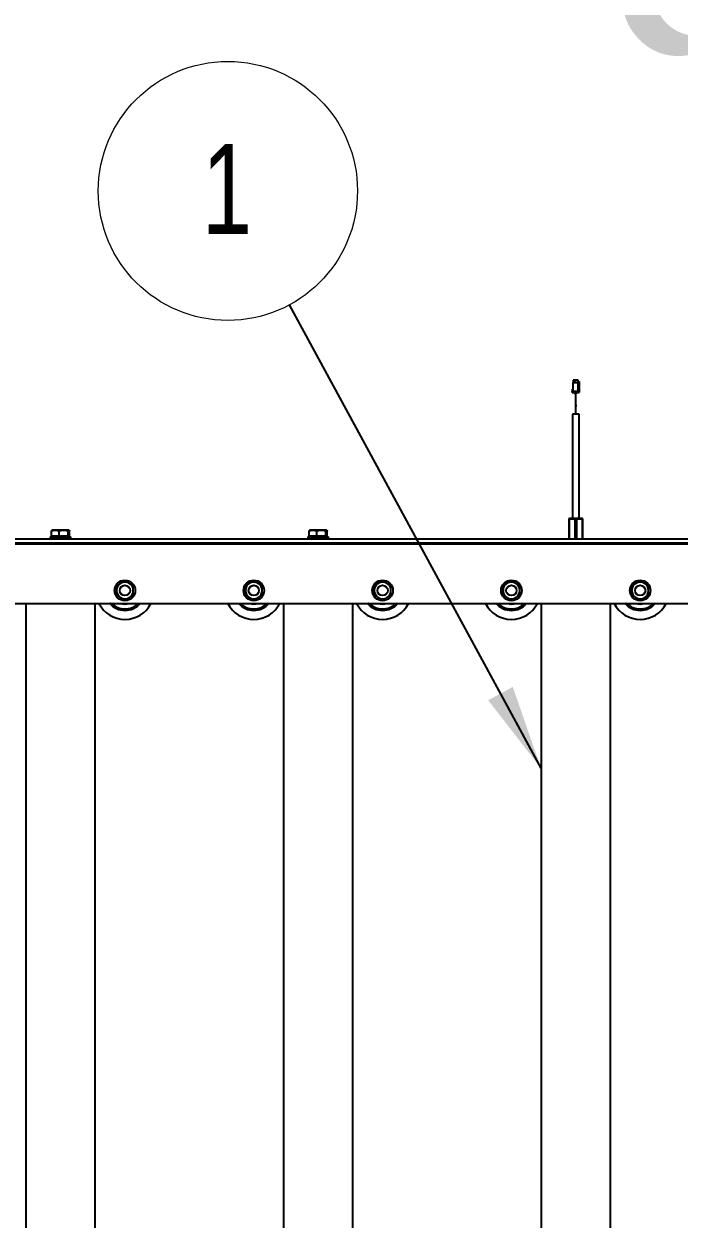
# Model space of a CAD drawing. Header units: millimetres. Extents: x 15 to 415, y 5 to 292.
# Drawn here: x 120.49 to 145.92, y 192.53 to 238.96 of the extents above; entities that cross this region are included whole.
import ezdxf

# ---------------------------------------------------------------- set-up
doc = ezdxf.new("R2010")
doc.units = ezdxf.units.MM
doc.styles.add('SLDTEXTSTYLE0', font='TXT', dxfattribs={"width": 0.75})
doc.dimstyles.new('SLDDIMSTYLE1', dxfattribs={"dimtxt": 0.18, "dimasz": 3.302, "dimexe": 0, "dimexo": 0.0625, "dimgap": 0, "dimtad": 0, "dimtih": 1, "dimtoh": 1, "dimdec": 0, "dimrnd": 1e-09, "dimzin": 0, "dimdsep": 46, "dimtxsty": 'Standard', "dimsah": 1, "dimcen": 0.09, "dimadec": 0, "dimazin": 0, "dimtfac": 3.302, "dimtdec": 0, "dimtofl": 0, "dimtmove": 0, "dimatfit": 3, "dimfxl": 0, "dimfrac": 2, "dimtolj": 1, "dimtzin": 0, "dimarcsym": 0})

# ---------------------------------------------------------------- blocks, each defined once
blk = doc.blocks.new('SW_NOTE_0_3')
at = {"color": 0, "linetype": 'Continuous', "lineweight": 0}
blk.add_circle((-2.397, 4.423), 5.031, dxfattribs=at)
at = {"color": 0, "linetype": 'Continuous', "lineweight": 0, "insert": (-2.432, 6.247), "char_height": 3.5, "attachment_point": 2, "style": 'SLDTEXTSTYLE0'}
blk.add_mtext('1', dxfattribs=at)

msp = doc.modelspace()

# ---------------------------------------------------------------- linework, layer by layer
at = {"color": 7, "linetype": 'Continuous', "lineweight": 25}
for p, q in [((141.80193, 224.76789), (141.76193, 224.76789)), ((141.76193, 224.76789), (141.76193, 224.67587)), ((142.00193, 225.11358), (141.80193, 225.11358)), ((141.80193, 225.11358), (141.80193, 225.10909)), ((141.80193, 225.10909), (141.89193, 225.10909)), ((141.80193, 225.10909), (141.80193, 225.1046)), ((141.89193, 225.1046), (141.80193, 225.1046)), ((141.80193, 225.1046), (141.80193, 225.10011)), ((141.80193, 225.10011), (141.89193, 225.10011)), ((141.80193, 225.10011), (141.80193, 225.09562)), ((141.89193, 225.09562), (141.80193, 225.09562)), ((141.80193, 225.09562), (141.80193, 225.09113)), ((141.80193, 225.09113), (141.89193, 225.09113)), ((141.80193, 225.09113), (141.80193, 225.08665)), ((141.89193, 225.08665), (141.80193, 225.08665)), ((141.80193, 225.08665), (141.80193, 225.08216)), ((141.80193, 225.08216), (141.89193, 225.08216)), ((141.80193, 225.08216), (141.80193, 225.07767)), ((141.89193, 225.07767), (141.80193, 225.07767)), ((141.80193, 225.07767), (141.80193, 225.07318)), ((141.80193, 225.07318), (141.89193, 225.07318)), ((141.80193, 225.07318), (141.80193, 225.06869)), ((141.89193, 225.06869), (141.80193, 225.06869)), ((141.80193, 225.06869), (141.80193, 225.0642)), ((141.80193, 225.0642), (141.89193, 225.0642)), ((141.80193, 225.0642), (141.80193, 225.05971)), ((141.89193, 225.05971), (141.80193, 225.05971)), ((141.80193, 225.05971), (141.80193, 225.05522)), ((141.80193, 225.05522), (141.89193, 225.05522)), ((141.80193, 225.05522), (141.80193, 225.05073)), ((141.89193, 225.05073), (141.80193, 225.05073)), ((141.80193, 225.05073), (141.80193, 225.04624)), ((141.80193, 225.04624), (141.89193, 225.04624)), ((141.80193, 225.04624), (141.80193, 225.04175)), ((141.89193, 225.04175), (141.80193, 225.04175)), ((141.80193, 225.04175), (141.80193, 225.03726)), ((141.80193, 225.03726), (141.89193, 225.03726)), ((141.80193, 225.03726), (141.80193, 225.03277)), ((141.89193, 225.03277), (141.80193, 225.03277)), ((141.80193, 225.03277), (141.80193, 225.02825)), ((141.80193, 225.02825), (142.00193, 225.02825)), ((141.80193, 224.67921), (141.80193, 225.02825)), ((141.89193, 225.1046), (141.89193, 225.10909)), ((141.89193, 225.09562), (141.89193, 225.10011)), ((141.89193, 225.08665), (141.89193, 225.09113)), ((141.89193, 225.07767), (141.89193, 225.08216)), ((141.89193, 225.06869), (141.89193, 225.07318)), ((141.89193, 225.05971), (141.89193, 225.0642)), ((141.89193, 225.05073), (141.89193, 225.05522)), ((141.89193, 225.04175), (141.89193, 225.04624)), ((141.89193, 225.03277), (141.89193, 225.03726)), ((142.00193, 225.02825), (142.00193, 225.11358)), ((142.00193, 225.06461), (142.04193, 225.06461)), ((142.00193, 225.06261), (142.04193, 225.06261)), ((142.00193, 224.67921), (142.00193, 225.02825)), ((142.00193, 224.98467), (142.04193, 224.98467)), ((142.00193, 224.98266), (142.04193, 224.98266)), ((142.00193, 224.96996), (142.04193, 224.96996)), ((142.00193, 224.93827), (142.04193, 224.93827)), ((142.00193, 224.92946), (142.04193, 224.92946)), ((142.04193, 225.06461), (142.04193, 225.06261)), ((142.04193, 225.06261), (142.04193, 224.98467)), ((142.04193, 224.98467), (142.04193, 224.98266)), ((142.04193, 224.98266), (142.04193, 224.96996)), ((142.04193, 224.96996), (142.04193, 224.93827)), ((142.04193, 224.93827), (142.04193, 224.92946)), ((142.04193, 224.92946), (142.04193, 224.64155)), ((141.76193, 224.67587), (142.00193, 224.67587)), ((141.76193, 224.63598), (141.76193, 224.67587)), ((141.76193, 224.63598), (142.00193, 224.63598)), ((142.00193, 224.67921), (141.80193, 224.67921)), ((142.00193, 224.67587), (142.00193, 224.67921)), ((142.00193, 224.67587), (142.00193, 224.63598)), ((142.00193, 224.64155), (142.04193, 224.64155)), ((141.88943, 223.88797), (141.88943, 223.82371)), ((141.88943, 223.81265), (141.88943, 223.7989)), ((141.88946, 223.82602), (141.88946, 223.7989)), ((141.91441, 223.7989), (141.91441, 223.82473)), ((141.91443, 223.82371), (141.91443, 223.88856)), ((141.91443, 223.82334), (141.91443, 223.87106)), ((141.78237, 223.7989), (141.78237, 219.7489)), ((142.03237, 223.7989), (141.78237, 223.7989)), ((142.03237, 219.7489), (142.03237, 223.7989)), ((141.66975, 219.7489), (141.63237, 219.73104)), ((141.63237, 219.71909), (141.66603, 219.71909)), ((141.63237, 219.71909), (141.63237, 218.9489)), ((141.66603, 218.9489), (141.66603, 219.71909)), ((142.14499, 219.7489), (141.66975, 219.7489)), ((141.8737, 219.71909), (141.8737, 218.9489)), ((141.8737, 219.71909), (141.94103, 219.71909)), ((141.94103, 218.9489), (141.94103, 219.71909)), ((142.18237, 219.73104), (142.14499, 219.7489)), ((142.18237, 219.71909), (142.1487, 219.71909)), ((142.1487, 219.71909), (142.1487, 218.9489)), ((142.18237, 218.9489), (142.18237, 219.71909)), ((121.56071, 219.0589), (121.56071, 219.26487)), ((121.70962, 219.2939), (121.58237, 219.2939)), ((122.03186, 219.2939), (121.70962, 219.2939)), ((121.85853, 219.0589), (121.85853, 219.26487)), ((122.2296, 219.2939), (122.03186, 219.2939)), ((122.20518, 219.26487), (122.2296, 219.2939)), ((122.20518, 219.0589), (122.20518, 219.26487)), ((122.25402, 219.0589), (122.25402, 219.26487)), ((131.56071, 219.0589), (131.56071, 219.26487)), ((131.70962, 219.2939), (131.58237, 219.2939)), ((132.03186, 219.2939), (131.70962, 219.2939)), ((131.85853, 219.0589), (131.85853, 219.26487)), ((132.2296, 219.2939), (132.03186, 219.2939)), ((132.20518, 219.26487), (132.2296, 219.2939)), ((132.20518, 219.0589), (132.20518, 219.26487)), ((132.25402, 219.0589), (132.25402, 219.26487)), ((67.05737, 218.9489), (216.75737, 218.9489)), ((67.05737, 218.7989), (216.75737, 218.7989)), ((121.50737, 219.0289), (121.50737, 218.9489)), ((121.50737, 219.0289), (122.06059, 219.0289)), ((121.70962, 219.0589), (121.56071, 219.0589)), ((121.58237, 219.0589), (121.58237, 219.0289)), ((121.85853, 219.0589), (121.70962, 219.0589)), ((122.03186, 219.0589), (121.85853, 219.0589)), ((122.20518, 219.0589), (122.03186, 219.0589)), ((122.06059, 219.0289), (122.30737, 219.0289)), ((122.2296, 219.0589), (122.20518, 219.0589)), ((122.25402, 219.0589), (122.2296, 219.0589)), ((122.23237, 219.0289), (122.23237, 219.0589)), ((122.30737, 218.9489), (122.30737, 219.0289)), ((131.50737, 219.0289), (131.50737, 218.9489)), ((131.50737, 219.0289), (132.06059, 219.0289)), ((131.70962, 219.0589), (131.56071, 219.0589)), ((131.58237, 219.0589), (131.58237, 219.0289)), ((131.85853, 219.0589), (131.70962, 219.0589)), ((132.03186, 219.0589), (131.85853, 219.0589)), ((132.20518, 219.0589), (132.03186, 219.0589)), ((132.06059, 219.0289), (132.30737, 219.0289)), ((132.2296, 219.0589), (132.20518, 219.0589)), ((132.25402, 219.0589), (132.2296, 219.0589)), ((132.23237, 219.0289), (132.23237, 219.0589)), ((132.30737, 218.9489), (132.30737, 219.0289)), ((67.05737, 216.4489), (216.75737, 216.4489)), ((120.55737, 216.4489), (120.55737, 171.4489)), ((123.25737, 171.4489), (123.25737, 216.4489)), ((124.40737, 216.57362), (124.24487, 216.66744)), ((129.40737, 216.57362), (129.24487, 216.66744)), ((130.55737, 216.4489), (130.55737, 171.4489)), ((133.25737, 171.4489), (133.25737, 216.4489)), ((134.40737, 216.57362), (134.24487, 216.66744)), ((139.40737, 216.57362), (139.24487, 216.66744)), ((140.55737, 216.4489), (140.55737, 171.4489)), ((143.25737, 171.4489), (143.25737, 216.4489)), ((144.40737, 216.57362), (144.24487, 216.66744))]:
    msp.add_line(p, q, dxfattribs=at)
at = {"color": 8, "linetype": 'Continuous', "lineweight": 25}
msp.add_line((118.30737, 218.76207), (165.50737, 218.76207), dxfattribs=at)
at = {"color": 7, "linetype": 'Continuous', "lineweight": 25}
for centre, radius in [((124.40737, 216.9489), 0.4), ((129.40737, 216.9489), 0.4), ((134.40737, 216.9489), 0.4), ((139.40737, 216.9489), 0.4), ((144.40737, 216.9489), 0.4), ((124.40737, 216.9489), 0.2), ((129.40737, 216.9489), 0.2), ((134.40737, 216.9489), 0.2), ((139.40737, 216.9489), 0.2), ((144.40737, 216.9489), 0.2)]:
    msp.add_circle(centre, radius, dxfattribs=at)
for centre, radius, start, end in [((124.40737, 216.9489), 0.325, 120, 180), ((124.40737, 216.9489), 0.325, 180, 240), ((124.40737, 216.9489), 0.325, 60, 120), ((124.40737, 216.9489), 0.325, 0, 60), ((124.40737, 216.9489), 0.325, 300, 0), ((129.40737, 216.9489), 0.325, 120, 180), ((129.40737, 216.9489), 0.325, 180, 240), ((129.40737, 216.9489), 0.325, 60, 120), ((129.40737, 216.9489), 0.325, 0, 60), ((129.40737, 216.9489), 0.325, 300, 0), ((134.40737, 216.9489), 0.325, 120, 180), ((134.40737, 216.9489), 0.325, 180, 240), ((134.40737, 216.9489), 0.325, 60, 120), ((134.40737, 216.9489), 0.325, 0, 60), ((134.40737, 216.9489), 0.325, 300, 0), ((139.40737, 216.9489), 0.325, 120, 180), ((139.40737, 216.9489), 0.325, 180, 240), ((139.40737, 216.9489), 0.325, 60, 120), ((139.40737, 216.9489), 0.325, 0, 60), ((139.40737, 216.9489), 0.325, 300, 0), ((144.40737, 216.9489), 0.325, 120, 180), ((144.40737, 216.9489), 0.325, 180, 240), ((144.40737, 216.9489), 0.325, 60, 120), ((144.40737, 216.9489), 0.325, 0, 60), ((144.40737, 216.9489), 0.325, 300, 0), ((124.40737, 216.9489), 1.125, 206.3878, 333.6122), ((124.40737, 216.9489), 0.775, 220.17777, 319.82223), ((124.40737, 216.9489), 0.71929, 224.037901, 315.962099), ((124.40737, 216.9489), 0.53071, 250.411799, 289.588201), ((124.40737, 216.9489), 0.325, 240, 300), ((129.40737, 216.9489), 1.125, 206.3878, 333.6122), ((129.40737, 216.9489), 0.775, 220.17777, 319.82223), ((129.40737, 216.9489), 0.71929, 224.037901, 315.962099), ((129.40737, 216.9489), 0.53071, 250.411799, 289.588201), ((129.40737, 216.9489), 0.325, 240, 300), ((134.40737, 216.9489), 1.125, 206.3878, 333.6122), ((134.40737, 216.9489), 0.775, 220.17777, 319.82223), ((134.40737, 216.9489), 0.71929, 224.037901, 315.962099), ((134.40737, 216.9489), 0.53071, 250.411799, 289.588201), ((134.40737, 216.9489), 0.325, 240, 300), ((139.40737, 216.9489), 1.125, 206.3878, 333.6122), ((139.40737, 216.9489), 0.775, 220.17777, 319.82223), ((139.40737, 216.9489), 0.71929, 224.037901, 315.962099), ((139.40737, 216.9489), 0.53071, 250.411799, 289.588201), ((139.40737, 216.9489), 0.325, 240, 300), ((144.40737, 216.9489), 1.125, 206.3878, 333.6122), ((144.40737, 216.9489), 0.775, 220.17777, 319.82223), ((144.40737, 216.9489), 0.71929, 224.037901, 315.962099), ((144.40737, 216.9489), 0.53071, 250.411799, 289.588201), ((144.40737, 216.9489), 0.325, 240, 300)]:
    msp.add_arc(centre, radius, start, end, dxfattribs=at)
for points, knots in [([(141.90492, 224.63805), (141.90362, 224.61541), (141.90104, 224.57011), (141.89598, 224.48701), (141.89033, 224.39905), (141.88934, 224.31518), (141.88946, 224.24577), (141.88942, 224.17202), (141.88944, 224.07885), (141.88943, 223.98513), (141.88943, 223.91516), (141.88943, 223.88797)], [0, 0, 0, 0, 0.08096393, 0.16198506, 0.30014014, 0.40747759, 0.48656141, 0.58806375, 0.72478394, 0.89305774, 1, 1, 1, 1]), ([(141.88943, 224.63598), (141.88943, 224.60254), (141.88943, 224.53684), (141.88943, 224.4423), (141.88943, 224.3623), (141.88943, 224.30152), (141.88943, 224.26653), (141.88943, 224.25147)], [0, 0, 0, 0, 0.27476063, 0.53973222, 0.74111622, 0.88860415, 1, 1, 1, 1]), ([(141.91443, 223.88856), (141.91443, 223.90892), (141.91443, 223.96482), (141.91444, 224.04027), (141.91443, 224.11523), (141.91446, 224.18155), (141.91428, 224.25313), (141.91154, 224.34812), (141.90612, 224.45173), (141.90215, 224.55257), (141.89992, 224.60805), (141.8988, 224.63598)], [0, 0, 0, 0, 0.07897224, 0.21690263, 0.32363574, 0.40231793, 0.50316843, 0.6370949, 0.80386777, 0.9012468, 1, 1, 1, 1]), ([(141.91443, 224.13922), (141.91443, 224.14486), (141.91443, 224.17082), (141.91443, 224.23257), (141.91443, 224.33915), (141.91443, 224.48138), (141.91443, 224.58203), (141.91443, 224.63598)], [0, 0, 0, 0, 0.03202863, 0.14761855, 0.35635791, 0.65494849, 1, 1, 1, 1]), ([(141.90193, 223.8225), (141.90075, 223.82255), (141.89807, 223.82267), (141.89483, 223.8235), (141.89239, 223.8246), (141.89078, 223.82573), (141.88966, 223.82709), (141.88951, 223.82808), (141.88943, 223.82858)], [0, 0, 0, 0, 0.18060234, 0.40908732, 0.54280662, 0.68784873, 0.84155889, 1, 1, 1, 1]), ([(141.89054, 223.79901), (141.89029, 223.80251), (141.88975, 223.81), (141.88949, 223.81986), (141.88945, 223.82621), (141.88943, 223.82858)], [0, 0, 0, 0, 0.35439768, 0.75937105, 1, 1, 1, 1]), ([(141.91443, 223.82858), (141.91436, 223.82808), (141.91421, 223.82709), (141.91308, 223.82573), (141.91148, 223.8246), (141.90903, 223.8235), (141.90579, 223.82267), (141.90312, 223.82255), (141.90193, 223.8225)], [0, 0, 0, 0, 0.15844111, 0.31215127, 0.45719338, 0.59091268, 0.81939766, 1, 1, 1, 1]), ([(141.91277, 223.79041), (141.91324, 223.79678), (141.91405, 223.80769), (141.91437, 223.81983), (141.91443, 223.82598), (141.91443, 223.8278), (141.91443, 223.82838), (141.91443, 223.82858)], [0, 0, 0, 0, 0.4996986, 0.85638858, 0.95487789, 0.98410959, 1, 1, 1, 1]), ([(141.63237, 219.73104), (141.63237, 219.73048), (141.63237, 219.72936), (141.63237, 219.72252), (141.63237, 219.71909)], [0, 0, 0, 0, 0.49763005, 1, 1, 1, 1]), ([(141.66603, 219.71909), (141.69572, 219.72425), (141.75595, 219.73472), (141.826, 219.7289), (141.86502, 219.72087), (141.8737, 219.71909)], [0, 0, 0, 0, 0.43034353, 0.87326188, 1, 1, 1, 1]), ([(141.94103, 219.71909), (141.97072, 219.72425), (142.03095, 219.73472), (142.101, 219.7289), (142.14002, 219.72087), (142.1487, 219.71909)], [0, 0, 0, 0, 0.43034353, 0.87326188, 1, 1, 1, 1]), ([(142.18237, 219.71909), (142.18237, 219.7225), (142.18237, 219.72934), (142.18237, 219.73047), (142.18237, 219.73104)], [0, 0, 0, 0, 0.49786913, 1, 1, 1, 1]), ([(121.56071, 219.26487), (121.56671, 219.26699), (121.58472, 219.27336), (121.61523, 219.28225), (121.65253, 219.28995), (121.68414, 219.29348), (121.70324, 219.29379), (121.70962, 219.2939)], [0, 0, 0, 0, 0.123597525, 0.371247822, 0.621013548, 0.873301388, 1, 1, 1, 1]), ([(121.58513, 219.2939), (121.58455, 219.29386), (121.58302, 219.29378), (121.58055, 219.29293), (121.5777, 219.29116), (121.5739, 219.2877), (121.57011, 219.28269), (121.56634, 219.27631), (121.56352, 219.27093), (121.56165, 219.26689), (121.56071, 219.26487)], [0, 0, 0, 0, 0.07003611, 0.18484299, 0.29981661, 0.41526294, 0.64786676, 0.76502468, 0.88247311, 1, 1, 1, 1]), ([(121.70962, 219.2939), (121.71315, 219.29386), (121.73212, 219.29369), (121.7665, 219.29025), (121.81277, 219.28042), (121.84311, 219.27011), (121.85853, 219.26487)], [0, 0, 0, 0, 0.07005137, 0.3766066, 0.68307341, 1, 1, 1, 1]), ([(121.85853, 219.26487), (121.87993, 219.27104), (121.92293, 219.28343), (121.97415, 219.29112), (122.01059, 219.29362), (122.02477, 219.29381), (122.03186, 219.2939)], [0, 0, 0, 0, 0.377424081, 0.758342626, 0.879073433, 1, 1, 1, 1]), ([(122.03186, 219.2939), (122.07741, 219.29035), (122.1361, 219.28579), (122.19255, 219.26869), (122.20518, 219.26487)], [0, 0, 0, 0, 0.77628672, 1, 1, 1, 1]), ([(122.2296, 219.2939), (122.23018, 219.29386), (122.23266, 219.29372), (122.23609, 219.29201), (122.23987, 219.28857), (122.24272, 219.2852), (122.24556, 219.2811), (122.24839, 219.27631), (122.25122, 219.27093), (122.25309, 219.26689), (122.25402, 219.26487)], [0, 0, 0, 0, 0.070036806, 0.299778269, 0.415225752, 0.531480283, 0.647863239, 0.765022333, 0.882471941, 1, 1, 1, 1]), ([(131.56071, 219.26487), (131.56671, 219.26699), (131.58472, 219.27336), (131.61523, 219.28225), (131.65253, 219.28995), (131.68414, 219.29348), (131.70324, 219.29379), (131.70962, 219.2939)], [0, 0, 0, 0, 0.123597525, 0.371247822, 0.621013548, 0.873301388, 1, 1, 1, 1]), ([(131.58513, 219.2939), (131.58455, 219.29386), (131.58302, 219.29378), (131.58055, 219.29293), (131.5777, 219.29116), (131.5739, 219.2877), (131.57011, 219.28269), (131.56634, 219.27631), (131.56352, 219.27093), (131.56165, 219.26689), (131.56071, 219.26487)], [0, 0, 0, 0, 0.07003611, 0.18484299, 0.29981661, 0.41526294, 0.64786676, 0.76502468, 0.88247311, 1, 1, 1, 1]), ([(131.70962, 219.2939), (131.71315, 219.29386), (131.73212, 219.29369), (131.7665, 219.29025), (131.81277, 219.28042), (131.84311, 219.27011), (131.85853, 219.26487)], [0, 0, 0, 0, 0.07005137, 0.3766066, 0.68307341, 1, 1, 1, 1]), ([(131.85853, 219.26487), (131.87993, 219.27104), (131.92293, 219.28343), (131.97415, 219.29112), (132.01059, 219.29362), (132.02477, 219.29381), (132.03186, 219.2939)], [0, 0, 0, 0, 0.377424081, 0.758342626, 0.879073433, 1, 1, 1, 1]), ([(132.03186, 219.2939), (132.07741, 219.29035), (132.1361, 219.28579), (132.19255, 219.26869), (132.20518, 219.26487)], [0, 0, 0, 0, 0.77628672, 1, 1, 1, 1]), ([(132.2296, 219.2939), (132.23018, 219.29386), (132.23266, 219.29372), (132.23609, 219.29201), (132.23987, 219.28857), (132.24272, 219.2852), (132.24556, 219.2811), (132.24839, 219.27631), (132.25122, 219.27093), (132.25309, 219.26689), (132.25402, 219.26487)], [0, 0, 0, 0, 0.070036806, 0.299778269, 0.415225752, 0.531480283, 0.647863239, 0.765022333, 0.882471941, 1, 1, 1, 1]), ([(124.24487, 217.23035), (124.24872, 217.23258), (124.27789, 217.24942), (124.33288, 217.28117), (124.38239, 217.30975), (124.40737, 217.32417)], [0, 0, 0, 0, 0.070076912, 0.530777664, 1, 1, 1, 1]), ([(124.40737, 217.32417), (124.42048, 217.3166), (124.44676, 217.30143), (124.48709, 217.27815), (124.52819, 217.25442), (124.55594, 217.23839), (124.56987, 217.23035)], [0, 0, 0, 0, 0.24726861, 0.49536257, 0.74687401, 1, 1, 1, 1]), ([(129.24487, 217.23035), (129.24872, 217.23258), (129.27789, 217.24942), (129.33288, 217.28117), (129.38239, 217.30975), (129.40737, 217.32417)], [0, 0, 0, 0, 0.070076912, 0.530777664, 1, 1, 1, 1]), ([(129.40737, 217.32417), (129.42048, 217.3166), (129.44676, 217.30143), (129.48709, 217.27815), (129.52819, 217.25442), (129.55594, 217.23839), (129.56987, 217.23035)], [0, 0, 0, 0, 0.24726861, 0.49536257, 0.74687401, 1, 1, 1, 1]), ([(134.24487, 217.23035), (134.24872, 217.23258), (134.27789, 217.24942), (134.33288, 217.28117), (134.38239, 217.30975), (134.40737, 217.32417)], [0, 0, 0, 0, 0.070076912, 0.530777664, 1, 1, 1, 1]), ([(134.40737, 217.32417), (134.42048, 217.3166), (134.44676, 217.30143), (134.48709, 217.27815), (134.52819, 217.25442), (134.55594, 217.23839), (134.56987, 217.23035)], [0, 0, 0, 0, 0.24726861, 0.49536257, 0.74687401, 1, 1, 1, 1]), ([(139.24487, 217.23035), (139.24872, 217.23258), (139.27789, 217.24942), (139.33288, 217.28117), (139.38239, 217.30975), (139.40737, 217.32417)], [0, 0, 0, 0, 0.070076912, 0.530777664, 1, 1, 1, 1]), ([(139.40737, 217.32417), (139.42048, 217.3166), (139.44676, 217.30143), (139.48709, 217.27815), (139.52819, 217.25442), (139.55594, 217.23839), (139.56987, 217.23035)], [0, 0, 0, 0, 0.24726861, 0.49536257, 0.74687401, 1, 1, 1, 1]), ([(144.24487, 217.23035), (144.24872, 217.23258), (144.27789, 217.24942), (144.33288, 217.28117), (144.38239, 217.30975), (144.40737, 217.32417)], [0, 0, 0, 0, 0.070076912, 0.530777664, 1, 1, 1, 1]), ([(144.40737, 217.32417), (144.42048, 217.3166), (144.44676, 217.30143), (144.48709, 217.27815), (144.52819, 217.25442), (144.55594, 217.23839), (144.56987, 217.23035)], [0, 0, 0, 0, 0.24726861, 0.49536257, 0.74687401, 1, 1, 1, 1]), ([(124.08237, 217.13654), (124.10876, 217.15177), (124.16202, 217.18252), (124.21708, 217.21432), (124.24487, 217.23035)], [0, 0, 0, 0, 0.49545796, 1, 1, 1, 1]), ([(124.08237, 216.9489), (124.08237, 216.96596), (124.08237, 217.02947), (124.08237, 217.09131), (124.08237, 217.13654)], [0, 0, 0, 0, 0.268633605, 1, 1, 1, 1]), ([(124.08237, 216.76126), (124.08237, 216.77701), (124.08237, 216.83817), (124.08237, 216.90172), (124.08237, 216.9489)], [0, 0, 0, 0, 0.25755135, 1, 1, 1, 1]), ([(124.56987, 217.23035), (124.57372, 217.22813), (124.60289, 217.21129), (124.65788, 217.17954), (124.70739, 217.15096), (124.73237, 217.13654)], [0, 0, 0, 0, 0.070076912, 0.530777664, 1, 1, 1, 1]), ([(124.73237, 216.9489), (124.73237, 216.96596), (124.73237, 217.02947), (124.73237, 217.09131), (124.73237, 217.13654)], [0, 0, 0, 0, 0.26863361, 1, 1, 1, 1]), ([(124.73237, 216.76126), (124.73237, 216.77701), (124.73237, 216.83817), (124.73237, 216.90172), (124.73237, 216.9489)], [0, 0, 0, 0, 0.257551345, 1, 1, 1, 1]), ([(129.08237, 217.13654), (129.10876, 217.15177), (129.16202, 217.18252), (129.21708, 217.21432), (129.24487, 217.23035)], [0, 0, 0, 0, 0.49545796, 1, 1, 1, 1]), ([(129.08237, 216.9489), (129.08237, 216.96596), (129.08237, 217.02947), (129.08237, 217.09131), (129.08237, 217.13654)], [0, 0, 0, 0, 0.268633605, 1, 1, 1, 1]), ([(129.08237, 216.76126), (129.08237, 216.77701), (129.08237, 216.83817), (129.08237, 216.90172), (129.08237, 216.9489)], [0, 0, 0, 0, 0.25755135, 1, 1, 1, 1]), ([(129.56987, 217.23035), (129.57372, 217.22813), (129.60289, 217.21129), (129.65788, 217.17954), (129.70739, 217.15096), (129.73237, 217.13654)], [0, 0, 0, 0, 0.070076912, 0.530777664, 1, 1, 1, 1]), ([(129.73237, 216.9489), (129.73237, 216.96596), (129.73237, 217.02947), (129.73237, 217.09131), (129.73237, 217.13654)], [0, 0, 0, 0, 0.26863361, 1, 1, 1, 1]), ([(129.73237, 216.76126), (129.73237, 216.77701), (129.73237, 216.83817), (129.73237, 216.90172), (129.73237, 216.9489)], [0, 0, 0, 0, 0.257551345, 1, 1, 1, 1]), ([(134.08237, 217.13654), (134.10876, 217.15177), (134.16202, 217.18252), (134.21708, 217.21432), (134.24487, 217.23035)], [0, 0, 0, 0, 0.49545796, 1, 1, 1, 1]), ([(134.08237, 216.9489), (134.08237, 216.96596), (134.08237, 217.02947), (134.08237, 217.09131), (134.08237, 217.13654)], [0, 0, 0, 0, 0.268633605, 1, 1, 1, 1]), ([(134.08237, 216.76126), (134.08237, 216.77701), (134.08237, 216.83817), (134.08237, 216.90172), (134.08237, 216.9489)], [0, 0, 0, 0, 0.25755135, 1, 1, 1, 1]), ([(134.56987, 217.23035), (134.57372, 217.22813), (134.60289, 217.21129), (134.65788, 217.17954), (134.70739, 217.15096), (134.73237, 217.13654)], [0, 0, 0, 0, 0.070076912, 0.530777664, 1, 1, 1, 1]), ([(134.73237, 216.9489), (134.73237, 216.96596), (134.73237, 217.02947), (134.73237, 217.09131), (134.73237, 217.13654)], [0, 0, 0, 0, 0.26863361, 1, 1, 1, 1]), ([(134.73237, 216.76126), (134.73237, 216.77701), (134.73237, 216.83817), (134.73237, 216.90172), (134.73237, 216.9489)], [0, 0, 0, 0, 0.257551345, 1, 1, 1, 1]), ([(139.08237, 217.13654), (139.10876, 217.15177), (139.16202, 217.18252), (139.21708, 217.21432), (139.24487, 217.23035)], [0, 0, 0, 0, 0.49545796, 1, 1, 1, 1]), ([(139.08237, 216.9489), (139.08237, 216.96596), (139.08237, 217.02947), (139.08237, 217.09131), (139.08237, 217.13654)], [0, 0, 0, 0, 0.268633605, 1, 1, 1, 1]), ([(139.08237, 216.76126), (139.08237, 216.77701), (139.08237, 216.83817), (139.08237, 216.90172), (139.08237, 216.9489)], [0, 0, 0, 0, 0.25755135, 1, 1, 1, 1]), ([(139.56987, 217.23035), (139.57372, 217.22813), (139.60289, 217.21129), (139.65788, 217.17954), (139.70739, 217.15096), (139.73237, 217.13654)], [0, 0, 0, 0, 0.070076912, 0.530777664, 1, 1, 1, 1]), ([(139.73237, 216.9489), (139.73237, 216.96596), (139.73237, 217.02947), (139.73237, 217.09131), (139.73237, 217.13654)], [0, 0, 0, 0, 0.26863361, 1, 1, 1, 1]), ([(139.73237, 216.76126), (139.73237, 216.77701), (139.73237, 216.83817), (139.73237, 216.90172), (139.73237, 216.9489)], [0, 0, 0, 0, 0.257551345, 1, 1, 1, 1]), ([(144.08237, 217.13654), (144.10876, 217.15177), (144.16202, 217.18252), (144.21708, 217.21432), (144.24487, 217.23035)], [0, 0, 0, 0, 0.49545796, 1, 1, 1, 1]), ([(144.08237, 216.9489), (144.08237, 216.96596), (144.08237, 217.02947), (144.08237, 217.09131), (144.08237, 217.13654)], [0, 0, 0, 0, 0.268633605, 1, 1, 1, 1]), ([(144.08237, 216.76126), (144.08237, 216.77701), (144.08237, 216.83817), (144.08237, 216.90172), (144.08237, 216.9489)], [0, 0, 0, 0, 0.25755135, 1, 1, 1, 1]), ([(144.56987, 217.23035), (144.57372, 217.22813), (144.60289, 217.21129), (144.65788, 217.17954), (144.70739, 217.15096), (144.73237, 217.13654)], [0, 0, 0, 0, 0.070076912, 0.530777664, 1, 1, 1, 1]), ([(144.73237, 216.9489), (144.73237, 216.96596), (144.73237, 217.02947), (144.73237, 217.09131), (144.73237, 217.13654)], [0, 0, 0, 0, 0.26863361, 1, 1, 1, 1]), ([(144.73237, 216.76126), (144.73237, 216.77701), (144.73237, 216.83817), (144.73237, 216.90172), (144.73237, 216.9489)], [0, 0, 0, 0, 0.257551345, 1, 1, 1, 1]), ([(124.24487, 216.66744), (124.24101, 216.66966), (124.18614, 216.70134), (124.13236, 216.73239), (124.08237, 216.76126)], [0, 0, 0, 0, 0.070214766, 1, 1, 1, 1]), ([(124.56987, 216.66744), (124.56601, 216.66521), (124.51114, 216.63353), (124.45736, 216.60249), (124.40737, 216.57362)], [0, 0, 0, 0, 0.07021477, 1, 1, 1, 1]), ([(124.73237, 216.76126), (124.71925, 216.75368), (124.69297, 216.73851), (124.65264, 216.71523), (124.61155, 216.6915), (124.58379, 216.67548), (124.56987, 216.66744)], [0, 0, 0, 0, 0.24726861, 0.49536257, 0.74687401, 1, 1, 1, 1]), ([(129.24487, 216.66744), (129.24101, 216.66966), (129.18614, 216.70134), (129.13236, 216.73239), (129.08237, 216.76126)], [0, 0, 0, 0, 0.070214766, 1, 1, 1, 1]), ([(129.56987, 216.66744), (129.56601, 216.66521), (129.51114, 216.63353), (129.45736, 216.60249), (129.40737, 216.57362)], [0, 0, 0, 0, 0.07021477, 1, 1, 1, 1]), ([(129.73237, 216.76126), (129.71925, 216.75368), (129.69297, 216.73851), (129.65264, 216.71523), (129.61155, 216.6915), (129.58379, 216.67548), (129.56987, 216.66744)], [0, 0, 0, 0, 0.24726861, 0.49536257, 0.74687401, 1, 1, 1, 1]), ([(134.24487, 216.66744), (134.24101, 216.66966), (134.18614, 216.70134), (134.13236, 216.73239), (134.08237, 216.76126)], [0, 0, 0, 0, 0.070214766, 1, 1, 1, 1]), ([(134.56987, 216.66744), (134.56601, 216.66521), (134.51114, 216.63353), (134.45736, 216.60249), (134.40737, 216.57362)], [0, 0, 0, 0, 0.07021477, 1, 1, 1, 1]), ([(134.73237, 216.76126), (134.71925, 216.75368), (134.69297, 216.73851), (134.65264, 216.71523), (134.61155, 216.6915), (134.58379, 216.67548), (134.56987, 216.66744)], [0, 0, 0, 0, 0.24726861, 0.49536257, 0.74687401, 1, 1, 1, 1]), ([(139.24487, 216.66744), (139.24101, 216.66966), (139.18614, 216.70134), (139.13236, 216.73239), (139.08237, 216.76126)], [0, 0, 0, 0, 0.070214766, 1, 1, 1, 1]), ([(139.56987, 216.66744), (139.56601, 216.66521), (139.51114, 216.63353), (139.45736, 216.60249), (139.40737, 216.57362)], [0, 0, 0, 0, 0.07021477, 1, 1, 1, 1]), ([(139.73237, 216.76126), (139.71925, 216.75368), (139.69297, 216.73851), (139.65264, 216.71523), (139.61155, 216.6915), (139.58379, 216.67548), (139.56987, 216.66744)], [0, 0, 0, 0, 0.24726861, 0.49536257, 0.74687401, 1, 1, 1, 1]), ([(144.24487, 216.66744), (144.24101, 216.66966), (144.18614, 216.70134), (144.13236, 216.73239), (144.08237, 216.76126)], [0, 0, 0, 0, 0.070214766, 1, 1, 1, 1]), ([(144.56987, 216.66744), (144.56601, 216.66521), (144.51114, 216.63353), (144.45736, 216.60249), (144.40737, 216.57362)], [0, 0, 0, 0, 0.07021477, 1, 1, 1, 1]), ([(144.73237, 216.76126), (144.71925, 216.75368), (144.69297, 216.73851), (144.65264, 216.71523), (144.61155, 216.6915), (144.58379, 216.67548), (144.56987, 216.66744)], [0, 0, 0, 0, 0.24726861, 0.49536257, 0.74687401, 1, 1, 1, 1])]:
    msp.add_open_spline(points, degree=3, knots=knots, dxfattribs=at)
at = {"color": 8, "linetype": 'Continuous', "lineweight": 25}
for points, knots in [([(124.5358, 216.2107), (124.49035, 216.20526), (124.39674, 216.19404), (124.25214, 216.21128), (124.10747, 216.25594), (123.97471, 216.33304), (123.88767, 216.4), (123.85395, 216.44506), (123.85107, 216.4489)], [0, 0, 0, 0, 0.18103791, 0.37291991, 0.57277921, 0.77687981, 0.98098041, 1, 1, 1, 1]), ([(124.96024, 216.4489), (124.94683, 216.43264), (124.90128, 216.37744), (124.80188, 216.30776), (124.67249, 216.24182), (124.58047, 216.22087), (124.5358, 216.2107)], [0, 0, 0, 0, 0.12713023, 0.43169984, 0.72411269, 1, 1, 1, 1]), ([(129.5358, 216.2107), (129.49035, 216.20526), (129.39674, 216.19404), (129.25214, 216.21128), (129.10747, 216.25594), (128.97471, 216.33304), (128.88767, 216.4), (128.85395, 216.44506), (128.85107, 216.4489)], [0, 0, 0, 0, 0.18103791, 0.37291991, 0.57277921, 0.77687981, 0.98098041, 1, 1, 1, 1]), ([(129.96024, 216.4489), (129.94683, 216.43264), (129.90128, 216.37744), (129.80188, 216.30776), (129.67249, 216.24182), (129.58047, 216.22087), (129.5358, 216.2107)], [0, 0, 0, 0, 0.12713023, 0.43169984, 0.72411269, 1, 1, 1, 1]), ([(134.5358, 216.2107), (134.49035, 216.20526), (134.39674, 216.19404), (134.25214, 216.21128), (134.10747, 216.25594), (133.97471, 216.33304), (133.88767, 216.4), (133.85395, 216.44506), (133.85107, 216.4489)], [0, 0, 0, 0, 0.18103791, 0.37291991, 0.57277921, 0.77687981, 0.98098041, 1, 1, 1, 1]), ([(134.96024, 216.4489), (134.94683, 216.43264), (134.90128, 216.37744), (134.80188, 216.30776), (134.67249, 216.24182), (134.58047, 216.22087), (134.5358, 216.2107)], [0, 0, 0, 0, 0.12713023, 0.43169984, 0.72411269, 1, 1, 1, 1]), ([(139.5358, 216.2107), (139.49035, 216.20526), (139.39674, 216.19404), (139.25214, 216.21128), (139.10747, 216.25594), (138.97471, 216.33304), (138.88767, 216.4), (138.85395, 216.44506), (138.85107, 216.4489)], [0, 0, 0, 0, 0.18103791, 0.37291991, 0.57277921, 0.77687981, 0.98098041, 1, 1, 1, 1]), ([(139.96024, 216.4489), (139.94683, 216.43264), (139.90128, 216.37744), (139.80188, 216.30776), (139.67249, 216.24182), (139.58047, 216.22087), (139.5358, 216.2107)], [0, 0, 0, 0, 0.12713023, 0.43169984, 0.72411269, 1, 1, 1, 1]), ([(144.5358, 216.2107), (144.49035, 216.20526), (144.39674, 216.19404), (144.25214, 216.21128), (144.10747, 216.25594), (143.97471, 216.33304), (143.88767, 216.4), (143.85395, 216.44506), (143.85107, 216.4489)], [0, 0, 0, 0, 0.18103791, 0.37291991, 0.57277921, 0.77687981, 0.98098041, 1, 1, 1, 1]), ([(144.96024, 216.4489), (144.94683, 216.43264), (144.90128, 216.37744), (144.80188, 216.30776), (144.67249, 216.24182), (144.58047, 216.22087), (144.5358, 216.2107)], [0, 0, 0, 0, 0.12713023, 0.43169984, 0.72411269, 1, 1, 1, 1])]:
    msp.add_open_spline(points, degree=3, knots=knots, dxfattribs=at)

# ---------------------------------------------------------------- block references
at = {"color": 7, "linetype": 'Continuous', "lineweight": 0}
msp.add_blockref('SW_NOTE_0_3', (130.79939, 228.04763), dxfattribs=at)

# ---------------------------------------------------------------- texts
at = {"color": 7, "linetype": 'Continuous', "lineweight": 0, "insert": (143.80172, 259.05762), "char_height": 12.7, "attachment_point": 1, "rotation": 310, "style": 'SLDTEXTSTYLE0'}
msp.add_mtext('DrawingRegister Example', dxfattribs=at)

# ---------------------------------------------------------------- leaders
at = {"color": 7, "linetype": 'Continuous', "lineweight": 0}
msp.add_leader([(140.55737, 210.04006), (130.79939, 228.04763)], dimstyle='SLDDIMSTYLE1', dxfattribs=at)

doc.saveas('drawing.dxf')
